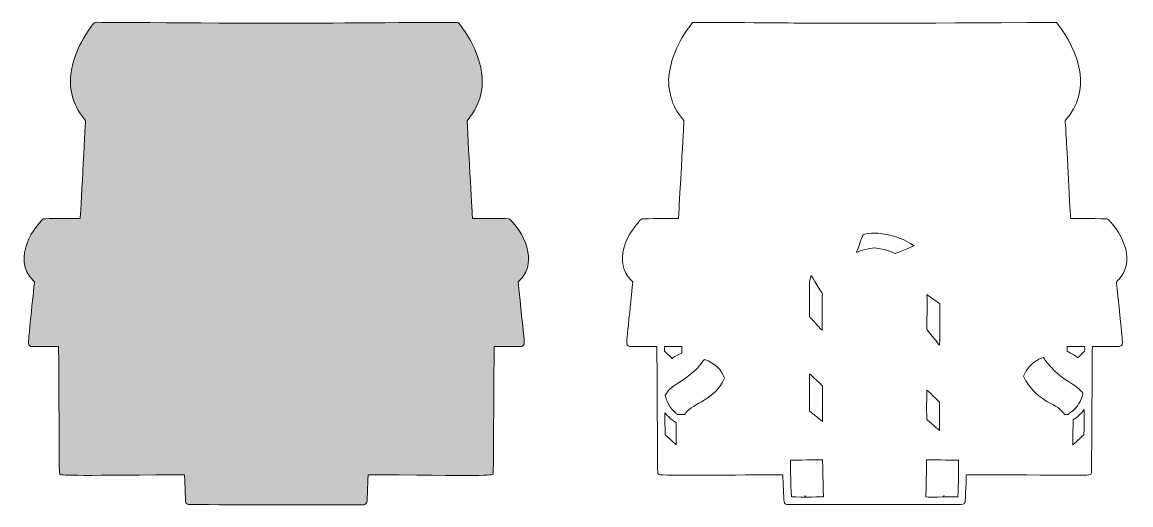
# Model space of a CAD drawing. Header units: inches. Extents: x -62.1 to -44.3, y 58.5 to 60.4.
# Drawn here: x -62.122 to -57.908, y 58.57 to 60.404 of the extents above; entities that cross this region are included whole.
import ezdxf

# ---------------------------------------------------------------- set-up
doc = ezdxf.new("R2010")
doc.units = ezdxf.units.IN
doc.header["$MEASUREMENT"] = 0
doc.layers.add('Gingerbread House 04', color=7, linetype='Continuous')

# ---------------------------------------------------------------- blocks, each defined once
blk = doc.blocks.new('block 2')
at = {"layer": 'Gingerbread House 04', "lineweight": 0}
for points, knots in [([(-57.9624, 59.4168), (-57.9621, 59.415), (-57.9616, 59.4092), (-57.9596, 59.3902), (-57.9375, 59.1761), (-57.9363, 59.1829), (-57.9436, 59.1758), (-57.9493, 59.1703), (-57.9419, 59.1712), (-58.0537, 59.1721), (-58.0548, 59.1116), (-58.0563, 58.6972), (-58.0572, 58.6919), (-58.0598, 58.6768), (-58.0685, 58.684), (-58.5065, 58.6845), (-58.5208, 58.6846), (-58.5325, 58.6845), (-58.5326, 58.6844), (-58.5332, 58.6838), (-58.5361, 58.5868), (-58.5376, 58.5812), (-58.5386, 58.5777), (-58.5419, 58.5738), (-58.5453, 58.5721), (-58.5489, 58.5702), (-59.2135, 58.5709), (-59.2151, 58.5712), (-59.2181, 58.5718), (-59.2199, 58.5729), (-59.2225, 58.5757), (-59.226, 58.5795), (-59.2264, 58.5817), (-59.2271, 58.6001), (-59.2272, 58.6032), (-59.2304, 58.6841), (-59.2307, 58.6844), (-59.2325, 58.6862), (-59.6662, 58.6792), (-59.698, 58.6848), (-59.7113, 58.6872), (-59.7051, 58.6682), (-59.7081, 58.9612), (-59.7087, 59.0198), (-59.7084, 59.1139), (-59.7096, 59.1721), (-59.821, 59.1712), (-59.8141, 59.1703), (-59.8196, 59.1758), (-59.828, 59.1842), (-59.8248, 59.1778), (-59.8017, 59.4095), (-59.8007, 59.4191), (-59.7994, 59.417), (-59.8068, 59.424), (-59.8406, 59.456), (-59.8462, 59.5001), (-59.8351, 59.5452), (-59.8212, 59.6011), (-59.7815, 59.6399), (-59.7761, 59.6478), (-59.7736, 59.6514), (-59.768, 59.6559), (-59.7647, 59.6569), (-59.7597, 59.6584), (-59.6276, 59.6573), (-59.6271, 59.6582), (-59.6267, 59.6588), (-59.6254, 59.6866), (-59.6215, 59.7569), (-59.605, 60.053), (-59.6055, 60.0294), (-59.6079, 60.0321), (-59.627, 60.0539), (-59.6417, 60.0794), (-59.6493, 60.0993), (-59.6597, 60.1265), (-59.6672, 60.1666), (-59.6637, 60.1963), (-59.6558, 60.2623), (-59.6362, 60.322), (-59.5733, 60.4031), (-58.9186, 60.402), (-59.4137, 60.3966), (-58.1903, 60.4035), (-58.0995, 60.2868), (-58.0569, 60.1438), (-58.1554, 60.0321), (-58.1583, 60.0287), (-58.1568, 60.0376), (-58.1527, 59.9534), (-58.1527, 59.9532), (-58.1364, 59.6586), (-58.1362, 59.6582), (-58.1357, 59.6574), (-58.0033, 59.6583), (-57.9986, 59.6569), (-57.9953, 59.6559), (-57.9896, 59.6514), (-57.9872, 59.6478), (-57.9834, 59.6422), (-57.9076, 59.5653), (-57.9255, 59.4794), (-57.9348, 59.435), (-57.963, 59.4215), (-57.9624, 59.4168)], [0, 0, 0, 0, 1, 1, 1, 2, 2, 2, 3, 3, 3, 4, 4, 4, 5, 5, 5, 6, 6, 6, 7, 7, 7, 8, 8, 8, 9, 9, 9, 10, 10, 10, 11, 11, 11, 12, 12, 12, 13, 13, 13, 14, 14, 14, 15, 15, 15, 16, 16, 16, 17, 17, 17, 18, 18, 18, 19, 19, 19, 20, 20, 20, 21, 21, 21, 22, 22, 22, 23, 23, 23, 24, 24, 24, 25, 25, 25, 26, 26, 26, 27, 27, 27, 28, 28, 28, 29, 29, 29, 30, 30, 30, 31, 31, 31, 32, 32, 32, 33, 33, 33, 34, 34, 34, 35, 35, 35, 35]), ([(-58.731, 59.5549), (-58.7679, 59.5784), (-58.8065, 59.5938), (-58.8526, 59.6004), (-58.8625, 59.6019), (-58.8749, 59.6029), (-58.8816, 59.6029), (-58.8938, 59.6029), (-58.9228, 59.5994), (-58.9245, 59.5977), (-58.9254, 59.5967), (-58.935, 59.5709), (-58.9409, 59.5554), (-58.9518, 59.527), (-58.9519, 59.5285), (-58.9477, 59.5303), (-58.9258, 59.54), (-58.9035, 59.5437), (-58.8816, 59.5465), (-58.8209, 59.5388), (-58.8091, 59.5255), (-58.8035, 59.5253), (-58.8024, 59.5252), (-58.7347, 59.5533), (-58.731, 59.5549)], [0, 0, 0, 0, 1, 1, 1, 2, 2, 2, 3, 3, 3, 4, 4, 4, 5, 5, 5, 6, 6, 6, 7, 7, 7, 8, 8, 8, 8]), ([(-59.1293, 59.284), (-59.1267, 59.2823), (-59.1244, 59.2807), (-59.1195, 59.275), (-59.1175, 59.2727), (-59.0819, 59.2334), (-59.0811, 59.2334), (-59.0808, 59.2334), (-59.0808, 59.2619), (-59.081, 59.2966), (-59.0814, 59.3662), (-59.0814, 59.3595), (-59.0794, 59.3713), (-59.0795, 59.3716), (-59.1221, 59.4404), (-59.1229, 59.4407), (-59.1233, 59.4408), (-59.1246, 59.4375), (-59.1293, 59.4176), (-59.1293, 59.4176), (-59.1293, 59.284), (-59.1293, 59.284)], [0, 0, 0, 0, 1, 1, 1, 2, 2, 2, 3, 3, 3, 4, 4, 4, 5, 5, 5, 6, 6, 6, 7, 7, 7, 7]), ([(-58.6828, 59.3654), (-58.6819, 59.3606), (-58.6821, 59.3471), (-58.6826, 59.2364), (-58.6384, 59.1808), (-58.6349, 59.1764), (-58.6345, 59.1764), (-58.6342, 59.1764), (-58.634, 59.2097), (-58.634, 59.3339), (-58.6391, 59.338), (-58.6832, 59.37), (-58.6835, 59.3697), (-58.6836, 59.3696), (-58.6833, 59.3677), (-58.6828, 59.3654)], [0, 0, 0, 0, 1, 1, 1, 2, 2, 2, 3, 3, 3, 4, 4, 4, 5, 5, 5, 5]), ([(-59.68, 59.1544), (-59.6795, 59.1534), (-59.6518, 59.1267), (-59.6514, 59.1267), (-59.6512, 59.1267), (-59.6498, 59.1276), (-59.6483, 59.1287), (-59.6403, 59.1344), (-59.6271, 59.142), (-59.6139, 59.1471), (-59.6139, 59.1471), (-59.6139, 59.1718), (-59.6139, 59.1718), (-59.6139, 59.1718), (-59.6802, 59.1718), (-59.6802, 59.1718), (-59.6803, 59.1634), (-59.6805, 59.1552), (-59.68, 59.1544)], [0, 0, 0, 0, 1, 1, 1, 2, 2, 2, 3, 3, 3, 4, 4, 4, 5, 5, 5, 6, 6, 6, 6]), ([(-58.1389, 58.9196), (-58.1351, 58.9221), (-58.1276, 58.9283), (-58.1229, 58.9327), (-58.1055, 58.9491), (-58.0917, 58.9778), (-58.0903, 58.9911), (-58.09, 58.9939), (-58.09, 58.994), (-58.0942, 58.9995), (-58.1164, 59.0293), (-58.1664, 59.0427), (-58.2119, 59.094), (-58.2223, 59.1056), (-58.2388, 59.1275), (-58.2388, 59.1295), (-58.2388, 59.132), (-58.2932, 59.1158), (-58.3154, 59.0596), (-58.2692, 58.9594), (-58.1962, 58.963), (-58.163, 58.9189), (-58.1613, 58.9165), (-58.1594, 58.9142), (-58.1589, 58.9138), (-58.1583, 58.9133), (-58.1563, 58.9131), (-58.1463, 58.9131), (-58.1444, 58.9151), (-58.1426, 58.9172), (-58.1389, 58.9196)], [0, 0, 0, 0, 1, 1, 1, 2, 2, 2, 3, 3, 3, 4, 4, 4, 5, 5, 5, 6, 6, 6, 7, 7, 7, 8, 8, 8, 9, 9, 9, 10, 10, 10, 10]), ([(-58.0831, 59.1718), (-58.0831, 59.1718), (-58.1494, 59.1718), (-58.1494, 59.1718), (-58.1494, 59.1718), (-58.1494, 59.1536), (-58.1494, 59.1536), (-58.1101, 59.1346), (-58.1134, 59.1297), (-58.1093, 59.1295), (-58.1089, 59.1295), (-58.103, 59.1349), (-58.0962, 59.1416), (-58.0893, 59.1483), (-58.0835, 59.154), (-58.0833, 59.1544), (-58.083, 59.1548), (-58.0828, 59.1564), (-58.0831, 59.1718)], [0, 0, 0, 0, 1, 1, 1, 2, 2, 2, 3, 3, 3, 4, 4, 4, 5, 5, 5, 6, 6, 6, 6]), ([(-59.4517, 59.0514), (-59.4636, 59.083), (-59.4881, 59.109), (-59.5283, 59.1227), (-59.544, 59.1051), (-59.5521, 59.0812), (-59.6272, 59.0333), (-59.6627, 59.0107), (-59.6646, 59.0072), (-59.6777, 58.9869), (-59.6758, 58.9764), (-59.6715, 58.965), (-59.6681, 58.958), (-59.6552, 58.9313), (-59.633, 58.9145), (-59.6302, 58.9137), (-59.6284, 58.9131), (-59.6062, 58.9131), (-59.6049, 58.9136), (-59.6044, 58.9138), (-59.6024, 58.916), (-59.6005, 58.9185), (-59.5707, 58.9581), (-59.4899, 58.9677), (-59.4517, 59.0514)], [0, 0, 0, 0, 1, 1, 1, 2, 2, 2, 3, 3, 3, 4, 4, 4, 5, 5, 5, 6, 6, 6, 7, 7, 7, 8, 8, 8, 8]), ([(-59.0801, 59.0224), (-59.0844, 59.0266), (-59.1241, 59.0645), (-59.1287, 59.0681), (-59.1287, 59.0681), (-59.1287, 58.9266), (-59.1287, 58.9266), (-59.1166, 58.9165), (-59.0799, 58.887), (-59.0796, 58.8869), (-59.0793, 58.8869), (-59.0798, 58.9695), (-59.0801, 59.0224)], [0, 0, 0, 0, 1, 1, 1, 2, 2, 2, 3, 3, 3, 4, 4, 4, 4]), ([(-58.6828, 58.8942), (-58.6757, 58.8886), (-58.6356, 58.8528), (-58.635, 58.8528), (-58.6345, 58.8528), (-58.6346, 58.9135), (-58.6346, 58.9597), (-58.638, 58.9637), (-58.6827, 59.0066), (-58.6831, 59.0063), (-58.6833, 59.006), (-58.6846, 58.8956), (-58.6828, 58.8942)], [0, 0, 0, 0, 1, 1, 1, 2, 2, 2, 3, 3, 3, 4, 4, 4, 4]), ([(-58.0847, 58.9327), (-58.0858, 58.9317), (-58.1009, 58.9086), (-58.1263, 58.8932), (-58.1275, 58.8925), (-58.1273, 58.89), (-58.1276, 58.7977), (-58.1249, 58.8003), (-58.1224, 58.8027), (-58.1158, 58.8089), (-58.1112, 58.8133), (-58.0982, 58.8254), (-58.0861, 58.8365), (-58.0845, 58.838), (-58.0844, 58.9329), (-58.0847, 58.9327)], [0, 0, 0, 0, 1, 1, 1, 2, 2, 2, 3, 3, 3, 4, 4, 4, 5, 5, 5, 5]), ([(-59.6357, 58.8403), (-59.6357, 58.8636), (-59.6359, 58.8829), (-59.6362, 58.8833), (-59.6364, 58.8836), (-59.6377, 58.8843), (-59.6391, 58.8848), (-59.6542, 58.8905), (-59.6784, 58.9193), (-59.6786, 58.9193), (-59.6789, 58.9193), (-59.6787, 58.8379), (-59.6772, 58.8365), (-59.6392, 58.801), (-59.636, 58.798), (-59.6359, 58.798), (-59.6358, 58.798), (-59.6357, 58.817), (-59.6357, 58.8403)], [0, 0, 0, 0, 1, 1, 1, 2, 2, 2, 3, 3, 3, 4, 4, 4, 5, 5, 5, 6, 6, 6, 6]), ([(-59.0791, 58.7417), (-59.1819, 58.7401), (-59.1858, 58.7393), (-59.2011, 58.7393), (-59.2009, 58.6812), (-59.201, 58.6631), (-59.1979, 58.6001), (-59.1558, 58.5996), (-59.0766, 58.6001), (-59.0763, 58.6003), (-59.0756, 58.601), (-59.078, 58.6465), (-59.0791, 58.7417)], [0, 0, 0, 0, 1, 1, 1, 2, 2, 2, 3, 3, 3, 4, 4, 4, 4]), ([(-58.5622, 58.7393), (-58.5754, 58.7393), (-58.5959, 58.7403), (-58.6843, 58.7417), (-58.6843, 58.7175), (-58.6839, 58.7192), (-58.6873, 58.6002), (-58.6832, 58.5996), (-58.6474, 58.6), (-58.5772, 58.6001), (-58.5772, 58.6001), (-58.5654, 58.6001), (-58.5654, 58.6001), (-58.5624, 58.662), (-58.5624, 58.6799), (-58.5622, 58.7393)], [0, 0, 0, 0, 1, 1, 1, 2, 2, 2, 3, 3, 3, 4, 4, 4, 5, 5, 5, 5])]:
    blk.add_open_spline(points, degree=3, knots=knots, dxfattribs=at)

msp = doc.modelspace()

# ---------------------------------------------------------------- hatches: boundary and pattern name
at = {"layer": 'Gingerbread House 04'}
h = msp.add_hatch(color=1, dxfattribs=at)
h.dxf.hatch_style = 2
edge = h.paths.add_edge_path()
edge.add_spline(control_points=[(-60.2366, 59.4182), (-60.2159, 59.2032), (-60.2106, 59.1882), (-60.215, 59.1794), (-60.2166, 59.1761), (-60.2189, 59.174), (-60.2224, 59.1724), (-60.2253, 59.1711), (-60.2274, 59.1714), (-60.3279, 59.1716), (-60.3294, 59.0353), (-60.3302, 58.6953), (-60.3318, 58.6898), (-60.3344, 58.6806), (-60.3248, 58.6805), (-60.7674, 58.6843), (-60.8001, 58.6846), (-60.8067, 58.6846), (-60.8069, 58.6839), (-60.8079, 58.6807), (-60.8095, 58.5858), (-60.8122, 58.5797), (-60.8147, 58.5739), (-60.8187, 58.5724), (-60.8225, 58.5706), (-61.0195, 58.5706), (-61.4888, 58.5705), (-61.4913, 58.5713), (-61.4942, 58.5722), (-61.4983, 58.5763), (-61.4998, 58.5796), (-61.5025, 58.5861), (-61.504, 58.6806), (-61.5051, 58.6839), (-61.5053, 58.6846), (-61.5118, 58.6846), (-61.5432, 58.6843), (-61.9464, 58.6808), (-61.9731, 58.6818), (-61.9786, 58.6863), (-61.9839, 58.6907), (-61.98, 58.8195), (-61.9841, 59.1716), (-62.0839, 59.1714), (-62.0867, 59.1712), (-62.0896, 59.1724), (-62.0968, 59.1757), (-62.0984, 59.1811), (-62.0984, 59.1875), (-62.0984, 59.1986), (-62.0758, 59.4136), (-62.0753, 59.418), (-62.0753, 59.418), (-62.0816, 59.4239), (-62.0816, 59.4239), (-62.1212, 59.4613), (-62.1222, 59.5173), (-62.1022, 59.5682), (-62.0849, 59.6124), (-62.0553, 59.6414), (-62.0509, 59.6478), (-62.0485, 59.6513), (-62.044, 59.6552), (-62.0406, 59.6567), (-62.0365, 59.6585), (-61.9068, 59.6583), (-61.9017, 59.6583), (-61.901, 59.6647), (-61.8825, 60.0016), (-61.8809, 60.03), (-61.9269, 60.0852), (-61.9466, 60.1387), (-61.9352, 60.2204), (-61.9324, 60.2404), (-61.919, 60.2857), (-61.9039, 60.3158), (-61.8882, 60.3471), (-61.8514, 60.4025), (-61.8465, 60.4037), (-61.8442, 60.4043), (-61.2181, 60.3989), (-61.0408, 60.4003), (-61.0142, 60.4006), (-60.4659, 60.4038), (-60.4655, 60.4037), (-60.4607, 60.4025), (-60.4187, 60.3414), (-60.4013, 60.3017), (-60.3943, 60.2858), (-60.3792, 60.2429), (-60.3757, 60.2119), (-60.375, 60.2064), (-60.3743, 60.2004), (-60.374, 60.1986), (-60.3727, 60.1908), (-60.3734, 60.1609), (-60.3751, 60.1494), (-60.3829, 60.0979), (-60.4002, 60.0677), (-60.4311, 60.0299), (-60.424, 59.9055), (-60.411, 59.6651), (-60.4102, 59.6583), (-60.26, 59.6582), (-60.2725, 59.6584), (-60.266, 59.6531), (-60.2616, 59.6495), (-60.2627, 59.6491), (-60.2557, 59.6412), (-60.2246, 59.6063), (-60.2005, 59.5619), (-60.1973, 59.5145), (-60.1949, 59.4781), (-60.2066, 59.4462), (-60.2304, 59.424), (-60.2304, 59.424), (-60.2366, 59.4182), (-60.2366, 59.4182)], knot_values=[0, 0, 0, 0, 1, 1, 1, 2, 2, 2, 3, 3, 3, 4, 4, 4, 5, 5, 5, 6, 6, 6, 7, 7, 7, 8, 8, 8, 9, 9, 9, 10, 10, 10, 11, 11, 11, 12, 12, 12, 13, 13, 13, 14, 14, 14, 15, 15, 15, 16, 16, 16, 17, 17, 17, 18, 18, 18, 19, 19, 19, 20, 20, 20, 21, 21, 21, 22, 22, 22, 23, 23, 23, 24, 24, 24, 25, 25, 25, 26, 26, 26, 27, 27, 27, 28, 28, 28, 29, 29, 29, 30, 30, 30, 31, 31, 31, 32, 32, 32, 33, 33, 33, 34, 34, 34, 35, 35, 35, 36, 36, 36, 37, 37, 37, 38, 38, 38, 39, 39, 39, 39], degree=3, periodic=1)

# ---------------------------------------------------------------- linework, layer by layer
at = {"layer": 'Gingerbread House 04', "lineweight": 0}
for points, knots in [([(-60.2366, 59.4182), (-60.2159, 59.2032), (-60.2106, 59.1882), (-60.215, 59.1794), (-60.2166, 59.1761), (-60.2189, 59.174), (-60.2224, 59.1724), (-60.2253, 59.1711), (-60.2274, 59.1714), (-60.3279, 59.1716), (-60.3294, 59.0353), (-60.3302, 58.6953), (-60.3318, 58.6898), (-60.3344, 58.6806), (-60.3248, 58.6805), (-60.7674, 58.6843), (-60.8001, 58.6846), (-60.8067, 58.6846), (-60.8069, 58.6839), (-60.8079, 58.6807), (-60.8095, 58.5858), (-60.8122, 58.5797), (-60.8147, 58.5739), (-60.8187, 58.5724), (-60.8225, 58.5706), (-61.0195, 58.5706), (-61.4888, 58.5705), (-61.4913, 58.5713), (-61.4942, 58.5722), (-61.4983, 58.5763), (-61.4998, 58.5796), (-61.5025, 58.5861), (-61.504, 58.6806), (-61.5051, 58.6839), (-61.5053, 58.6846), (-61.5118, 58.6846), (-61.5432, 58.6843), (-61.9464, 58.6808), (-61.9731, 58.6818), (-61.9786, 58.6863), (-61.9839, 58.6907), (-61.98, 58.8195), (-61.9841, 59.1716), (-62.0839, 59.1714), (-62.0867, 59.1712), (-62.0896, 59.1724), (-62.0968, 59.1757), (-62.0984, 59.1811), (-62.0984, 59.1875), (-62.0984, 59.1986), (-62.0758, 59.4136), (-62.0753, 59.418), (-62.0753, 59.418), (-62.0816, 59.4239), (-62.0816, 59.4239), (-62.1212, 59.4613), (-62.1222, 59.5173), (-62.1022, 59.5682), (-62.0849, 59.6124), (-62.0553, 59.6414), (-62.0509, 59.6478), (-62.0485, 59.6513), (-62.044, 59.6552), (-62.0406, 59.6567), (-62.0365, 59.6585), (-61.9068, 59.6583), (-61.9017, 59.6583), (-61.901, 59.6647), (-61.8825, 60.0016), (-61.8809, 60.03), (-61.9269, 60.0852), (-61.9466, 60.1387), (-61.9352, 60.2204), (-61.9324, 60.2404), (-61.919, 60.2857), (-61.9039, 60.3158), (-61.8882, 60.3471), (-61.8514, 60.4025), (-61.8465, 60.4037), (-61.8442, 60.4043), (-61.2181, 60.3989), (-61.0408, 60.4003), (-61.0142, 60.4006), (-60.4659, 60.4038), (-60.4655, 60.4037), (-60.4607, 60.4025), (-60.4187, 60.3414), (-60.4013, 60.3017), (-60.3943, 60.2858), (-60.3792, 60.2429), (-60.3757, 60.2119), (-60.375, 60.2064), (-60.3743, 60.2004), (-60.374, 60.1986), (-60.3727, 60.1908), (-60.3734, 60.1609), (-60.3751, 60.1494), (-60.3829, 60.0979), (-60.4002, 60.0677), (-60.4311, 60.0299), (-60.424, 59.9055), (-60.411, 59.6651), (-60.4102, 59.6583), (-60.26, 59.6582), (-60.2725, 59.6584), (-60.266, 59.6531), (-60.2616, 59.6495), (-60.2627, 59.6491), (-60.2557, 59.6412), (-60.2246, 59.6063), (-60.2005, 59.5619), (-60.1973, 59.5145), (-60.1949, 59.4781), (-60.2066, 59.4462), (-60.2304, 59.424), (-60.2304, 59.424), (-60.2366, 59.4182), (-60.2366, 59.4182)], [0, 0, 0, 0, 1, 1, 1, 2, 2, 2, 3, 3, 3, 4, 4, 4, 5, 5, 5, 6, 6, 6, 7, 7, 7, 8, 8, 8, 9, 9, 9, 10, 10, 10, 11, 11, 11, 12, 12, 12, 13, 13, 13, 14, 14, 14, 15, 15, 15, 16, 16, 16, 17, 17, 17, 18, 18, 18, 19, 19, 19, 20, 20, 20, 21, 21, 21, 22, 22, 22, 23, 23, 23, 24, 24, 24, 25, 25, 25, 26, 26, 26, 27, 27, 27, 28, 28, 28, 29, 29, 29, 30, 30, 30, 31, 31, 31, 32, 32, 32, 33, 33, 33, 34, 34, 34, 35, 35, 35, 36, 36, 36, 37, 37, 37, 38, 38, 38, 39, 39, 39, 39]), ([(-59.1455, 58.604), (-59.1467, 58.604), (-59.147, 58.6032), (-59.1459, 58.6027), (-59.1427, 58.6014), (-59.1415, 58.604), (-59.1455, 58.604)], [0, 0, 0, 0, 1, 1, 1, 2, 2, 2, 2]), ([(-58.6203, 58.6029), (-58.6206, 58.6034), (-58.6193, 58.604), (-58.6178, 58.604), (-58.6165, 58.604), (-58.6163, 58.6032), (-58.6176, 58.6027), (-58.6188, 58.6022), (-58.6199, 58.6023), (-58.6203, 58.6029)], [0, 0, 0, 0, 1, 1, 1, 2, 2, 2, 3, 3, 3, 3])]:
    msp.add_open_spline(points, degree=3, knots=knots, dxfattribs=at)

# ---------------------------------------------------------------- block references
at = {"layer": 'Gingerbread House 04'}
msp.add_blockref('block 2', (0, 0), dxfattribs=at)

doc.saveas('drawing.dxf')
